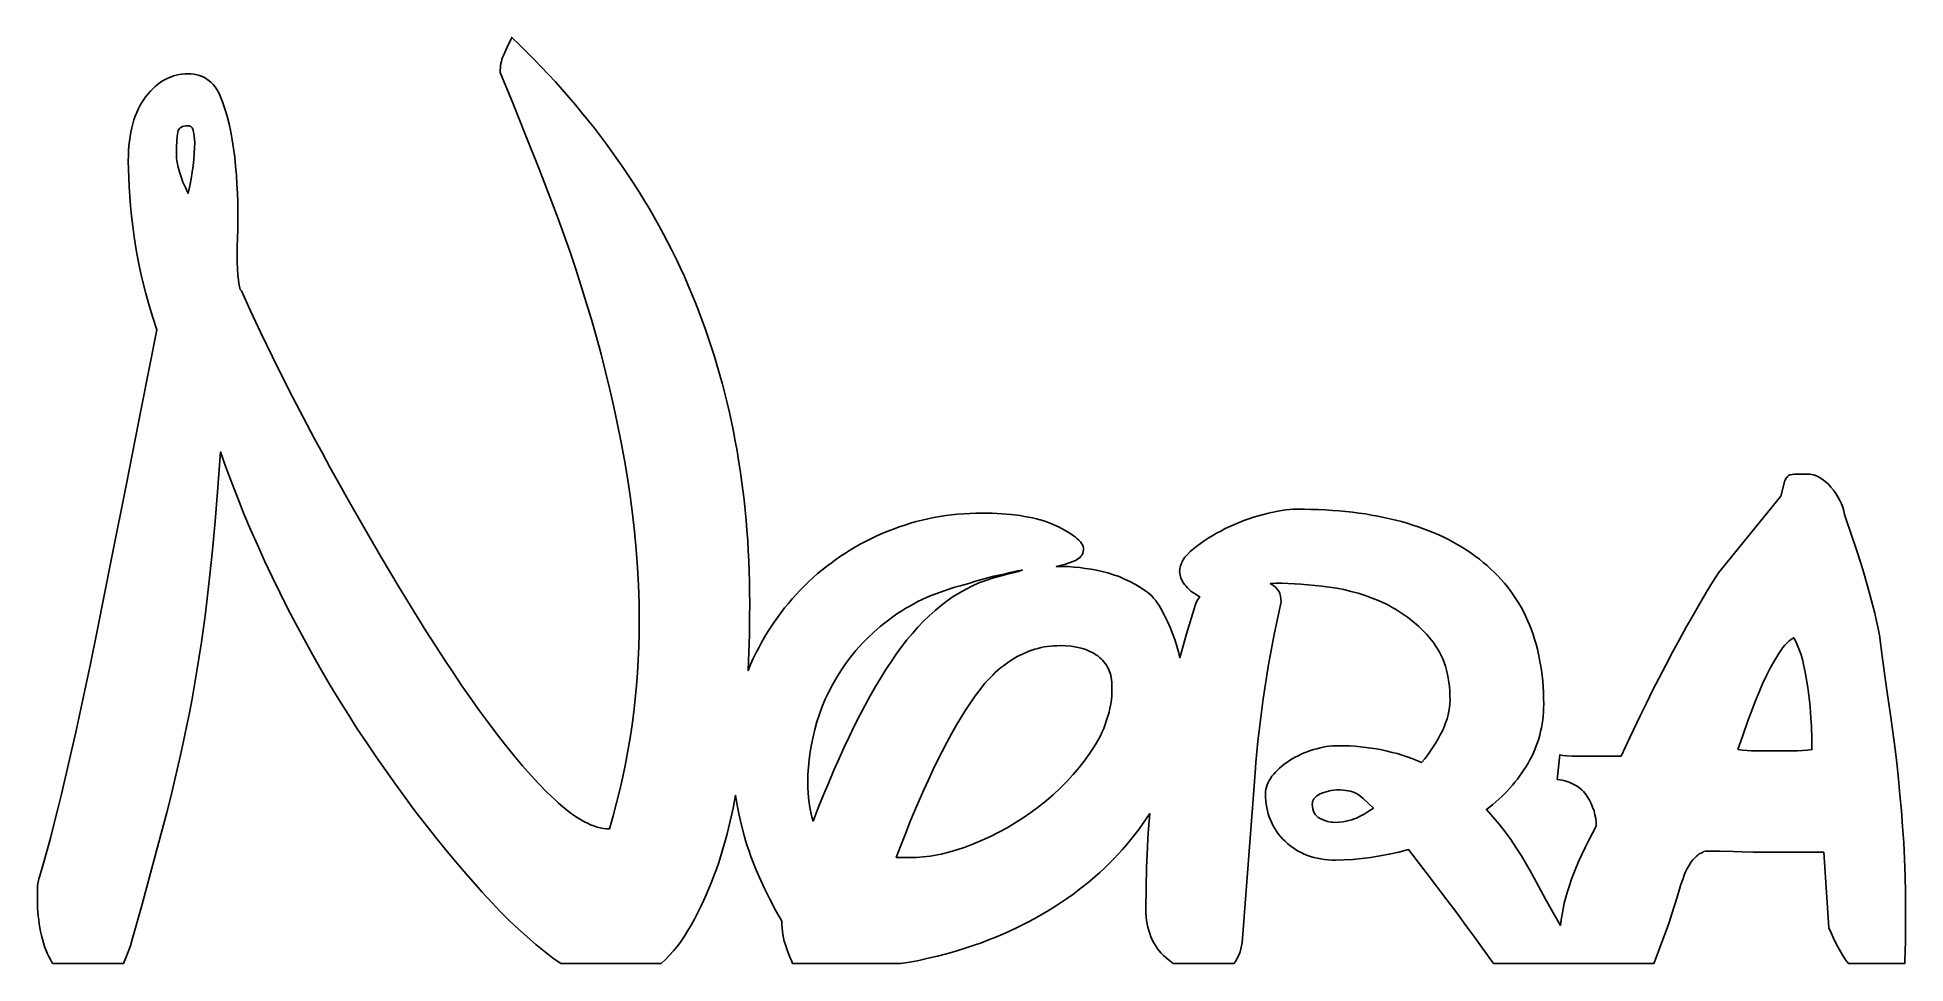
# Model space of a CAD drawing. Extents: x 45 to 192, y 22 to 95.
import ezdxf

# ---------------------------------------------------------------- set-up
doc = ezdxf.new("R2010")
doc.units = 0
doc.layers.add('CAMADA_1', color=18, linetype='CONTINUOUS')

msp = doc.modelspace()

# ---------------------------------------------------------------- linework, layer by layer
at = {"layer": 'CAMADA_1'}
for points in [[(46.31, 21.98), (51.87, 21.98), (52.07, 22.44), (52.25, 22.91), (52.42, 23.39), (52.57, 23.89), (53.31, 26.55), (54.01, 29.09), (54.67, 31.53), (55.28, 33.86), (55.57, 34.99), (55.84, 36.12), (56.11, 37.25), (56.37, 38.37), (56.61, 39.49), (56.84, 40.6), (57.06, 41.7), (57.27, 42.8), (57.47, 43.91), (57.66, 45.02), (57.84, 46.14), (58.01, 47.26), (58.18, 48.4), (58.33, 49.54), (58.47, 50.69), (58.6, 51.85), (58.85, 54.24), (59.09, 56.77), (59.31, 59.43), (59.52, 62.23), (59.94, 61.02), (60.39, 59.81), (60.86, 58.6), (61.35, 57.37), (61.87, 56.14), (62.41, 54.91), (62.97, 53.66), (63.56, 52.41), (64.17, 51.17), (64.79, 49.93), (65.43, 48.71), (66.08, 47.49), (66.74, 46.29), (67.42, 45.1), (68.12, 43.92), (68.82, 42.75), (69.54, 41.6), (70.27, 40.46), (71.01, 39.34), (71.75, 38.24), (72.5, 37.16), (73.26, 36.09), (74.03, 35.04), (74.8, 34.01), (75.58, 33), (76.35, 32.03), (77.11, 31.08), (77.87, 30.17), (78.62, 29.28), (79.37, 28.42), (80.1, 27.6), (80.84, 26.8), (81.54, 26.06), (82.24, 25.36), (82.94, 24.7), (83.62, 24.08), (84.3, 23.49), (84.97, 22.95), (85.63, 22.45), (86.28, 21.98), (94.16, 21.98), (94.5, 22.3), (94.82, 22.64), (95.14, 22.99), (95.44, 23.36), (95.73, 23.75), (96.01, 24.15), (96.27, 24.58), (96.53, 25.02), (96.78, 25.48), (97.02, 25.95), (97.26, 26.42), (97.49, 26.91), (97.71, 27.4), (97.92, 27.89), (98.12, 28.39), (98.32, 28.9), (98.51, 29.41), (98.69, 29.94), (98.86, 30.46), (99.02, 31), (99.18, 31.54), (99.32, 32.08), (99.46, 32.64), (99.6, 33.19), (99.82, 34.21), (100.02, 35.23), (100.14, 34.45), (100.3, 33.66), (100.48, 32.87), (100.69, 32.07), (100.81, 31.66), (100.94, 31.25), (101.08, 30.84), (101.22, 30.42), (101.38, 30.01), (101.54, 29.59), (101.9, 28.75), (102.28, 27.9), (102.71, 27.05), (103.16, 26.19), (103.66, 25.32), (103.66, 25.12), (103.67, 24.8), (103.71, 24.47), (103.77, 24.13), (103.85, 23.76), (103.96, 23.38), (104.09, 22.99), (104.25, 22.58), (104.43, 22.15), (104.5, 21.98), (112.99, 21.98), (113.71, 22.1), (114.44, 22.24), (115.16, 22.4), (115.89, 22.57), (116.61, 22.76), (117.34, 22.97), (118.06, 23.19), (118.79, 23.43), (119.36, 23.63), (119.92, 23.85), (120.48, 24.07), (121.03, 24.3), (121.57, 24.54), (122.11, 24.79), (122.64, 25.05), (123.16, 25.32), (123.67, 25.6), (124.18, 25.89), (124.68, 26.19), (125.17, 26.5), (125.66, 26.82), (126.13, 27.14), (126.61, 27.48), (127.07, 27.83), (127.48, 28.15), (127.88, 28.48), (128.28, 28.81), (128.66, 29.15), (129.04, 29.5), (129.41, 29.86), (129.76, 30.22), (130.11, 30.59), (130.45, 30.96), (130.79, 31.35), (131.11, 31.74), (131.42, 32.13), (131.73, 32.54), (132.03, 32.95), (132.31, 33.36), (132.59, 33.79), (132.49, 32.58), (132.44, 31.86), (132.4, 31.11), (132.34, 29.56), (132.3, 27.94), (132.29, 26.24), (132.29, 25.94), (132.31, 25.66), (132.34, 25.38), (132.39, 25.1), (132.44, 24.84), (132.51, 24.58), (132.59, 24.34), (132.68, 24.09), (132.79, 23.86), (132.91, 23.63), (133.04, 23.42), (133.18, 23.21), (133.33, 23), (133.5, 22.81), (133.68, 22.62), (133.87, 22.44), (134.16, 22.2), (134.44, 21.98), (139.21, 21.98), (139.32, 22.14), (139.43, 22.32), (139.52, 22.51), (139.61, 22.71), (139.69, 22.92), (139.75, 23.14), (139.81, 23.38), (139.85, 23.63), (140.87, 36.98), (140.94, 37.81), (141.02, 38.64), (141.1, 39.47), (141.19, 40.3), (141.29, 41.14), (141.4, 41.97), (141.52, 42.81), (141.64, 43.65), (141.77, 44.49), (141.91, 45.34), (142.06, 46.18), (142.22, 47.03), (142.38, 47.88), (142.55, 48.73), (142.92, 50.43), (142.91, 50.67), (142.87, 50.89), (142.81, 51.09), (142.73, 51.27), (142.62, 51.44), (142.49, 51.59), (142.33, 51.73), (142.15, 51.84), (142.07, 51.89), (142.51, 51.9), (142.98, 51.9), (143.46, 51.88), (143.96, 51.86), (144.48, 51.83), (145.01, 51.78), (145.56, 51.73), (146.12, 51.67), (146.7, 51.6), (147.29, 51.51), (147.86, 51.4), (148.43, 51.26), (148.99, 51.11), (149.54, 50.93), (150.08, 50.73), (150.62, 50.51), (151.15, 50.27), (151.41, 50.14), (151.66, 50), (151.91, 49.86), (152.16, 49.71), (152.4, 49.55), (152.63, 49.39), (152.86, 49.23), (153.09, 49.05), (153.31, 48.87), (153.53, 48.69), (153.74, 48.5), (153.95, 48.3), (154.15, 48.1), (154.35, 47.89), (154.54, 47.68), (154.73, 47.46), (154.91, 47.23), (155.07, 46.99), (155.23, 46.74), (155.37, 46.49), (155.51, 46.22), (155.63, 45.95), (155.74, 45.66), (155.84, 45.37), (155.92, 45.07), (156, 44.76), (156.06, 44.44), (156.12, 44.11), (156.16, 43.77), (156.19, 43.42), (156.2, 43.07), (156.21, 42.7), (156.2, 42.42), (156.17, 42.13), (156.12, 41.84), (156.06, 41.54), (155.97, 41.24), (155.86, 40.93), (155.74, 40.62), (155.6, 40.3), (155.44, 39.98), (155.26, 39.66), (155.08, 39.35), (154.88, 39.03), (154.67, 38.72), (154.45, 38.41), (154.21, 38.1), (153.96, 37.79), (153.59, 37.96), (153.21, 38.11), (152.83, 38.25), (152.44, 38.38), (152.05, 38.5), (151.65, 38.6), (151.25, 38.7), (150.84, 38.79), (150.43, 38.87), (150.01, 38.94), (149.59, 38.99), (149.17, 39.04), (148.74, 39.08), (148.3, 39.1), (147.86, 39.12), (147.42, 39.12), (147.19, 39.12), (146.95, 39.1), (146.71, 39.08), (146.47, 39.05), (146.23, 39), (145.98, 38.95), (145.73, 38.89), (145.47, 38.82), (145.22, 38.74), (144.97, 38.65), (144.73, 38.55), (144.49, 38.45), (144.26, 38.33), (144.03, 38.21), (143.8, 38.08), (143.58, 37.95), (143.37, 37.81), (143.17, 37.66), (142.98, 37.51), (142.8, 37.36), (142.64, 37.21), (142.48, 37.05), (142.34, 36.89), (142.2, 36.72), (142.08, 36.55), (141.98, 36.39), (141.89, 36.22), (141.82, 36.04), (141.76, 35.87), (141.72, 35.7), (141.7, 35.52), (141.69, 35.34), (141.7, 35.06), (141.72, 34.79), (141.75, 34.52), (141.79, 34.26), (141.84, 34.01), (141.91, 33.76), (141.99, 33.52), (142.08, 33.28), (142.18, 33.05), (142.29, 32.83), (142.42, 32.61), (142.55, 32.4), (142.7, 32.19), (142.87, 31.99), (143.04, 31.8), (143.23, 31.61), (143.42, 31.43), (143.62, 31.26), (143.83, 31.11), (144.05, 30.96), (144.27, 30.83), (144.5, 30.71), (144.74, 30.6), (144.99, 30.5), (145.24, 30.41), (145.5, 30.34), (145.77, 30.27), (146.04, 30.22), (146.32, 30.18), (146.61, 30.15), (146.91, 30.13), (147.21, 30.13), (147.88, 30.14), (148.57, 30.18), (149.26, 30.24), (149.97, 30.33), (150.69, 30.45), (151.43, 30.59), (152.18, 30.75), (152.94, 30.95), (154.41, 29.04), (155.95, 27.01), (156.73, 25.98), (157.46, 24.99), (158.16, 24.04), (158.82, 23.12), (159.63, 21.98), (172.23, 21.98), (172.41, 22.46), (172.68, 23.17), (172.94, 23.87), (173.19, 24.56), (173.43, 25.23), (173.65, 25.9), (173.86, 26.55), (174.06, 27.2), (174.25, 27.83), (174.34, 28.13), (174.43, 28.42), (174.53, 28.69), (174.63, 28.95), (174.73, 29.19), (174.84, 29.41), (174.95, 29.62), (175.06, 29.81), (175.18, 29.98), (175.3, 30.14), (175.42, 30.28), (175.55, 30.41), (175.68, 30.51), (175.81, 30.61), (175.95, 30.68), (176.09, 30.74), (176.12, 30.76), (176.16, 30.79), (176.29, 30.82), (176.47, 30.84), (176.7, 30.84), (177.45, 30.83), (178.49, 30.79), (179.17, 30.77), (180.04, 30.75), (182.32, 30.74), (185.59, 30.74), (186, 24.81), (186.17, 24.41), (186.34, 24.03), (186.52, 23.65), (186.71, 23.29), (186.9, 22.94), (187.1, 22.61), (187.31, 22.29), (187.53, 21.98), (191.96, 21.98), (191.98, 22.31), (192.01, 22.94), (192.02, 23.78), (192.03, 24.81), (192.03, 26.04), (192.03, 27.49), (192, 28.89), (191.95, 30.23), (191.88, 31.51), (191.8, 32.76), (191.7, 34.01), (191.59, 35.26), (191.47, 36.52), (191.33, 37.78), (191.18, 39.07), (191, 40.39), (190.81, 41.73), (190.6, 43.13), (190.4, 44.61), (190.19, 46.17), (189.99, 47.81), (189.88, 48.35), (189.75, 48.92), (189.6, 49.55), (189.43, 50.22), (189.06, 51.6), (188.66, 52.98), (188.46, 53.65), (188.25, 54.3), (188.05, 54.93), (187.84, 55.53), (187.23, 57.32), (187.17, 57.6), (187.09, 57.88), (186.98, 58.15), (186.86, 58.42), (186.71, 58.69), (186.55, 58.95), (186.36, 59.21), (186.16, 59.47), (185.94, 59.71), (185.71, 59.91), (185.48, 60.09), (185.25, 60.23), (185.13, 60.29), (185.01, 60.35), (184.89, 60.39), (184.77, 60.43), (184.64, 60.45), (184.52, 60.47), (184.39, 60.49), (184.27, 60.49), (183.65, 60.49), (183.28, 60.48), (183.12, 60.46), (182.99, 60.44), (182.92, 60.42), (182.86, 60.39), (182.8, 60.35), (182.74, 60.3), (182.69, 60.23), (182.63, 60.16), (182.53, 59.98), (182.22, 58.75), (177.31, 52.72), (176.84, 51.98), (176.36, 51.17), (175.85, 50.31), (175.32, 49.4), (174.78, 48.44), (174.25, 47.47), (173.71, 46.47), (173.17, 45.46), (172.65, 44.45), (172.14, 43.46), (171.65, 42.48), (171.18, 41.53), (170.34, 39.78), (169.65, 38.31), (166.27, 38.31), (165.8, 38.31), (165.4, 38.33), (165.08, 38.36), (164.84, 38.41), (164.64, 36.47), (164.84, 36.44), (165.03, 36.4), (165.22, 36.36), (165.4, 36.31), (165.57, 36.25), (165.73, 36.18), (165.89, 36.11), (166.04, 36.03), (166.19, 35.94), (166.32, 35.85), (166.45, 35.75), (166.57, 35.64), (166.69, 35.53), (166.8, 35.4), (166.9, 35.27), (166.99, 35.14), (167.16, 34.85), (167.3, 34.57), (167.42, 34.28), (167.53, 33.99), (167.6, 33.69), (167.66, 33.39), (167.69, 33.09), (167.7, 32.79), (167.4, 32.24), (167.12, 31.69), (166.85, 31.16), (166.6, 30.63), (166.36, 30.12), (166.14, 29.61), (165.94, 29.11), (165.76, 28.62), (165.59, 28.14), (165.44, 27.66), (165.31, 27.2), (165.19, 26.74), (165.09, 26.29), (165.01, 25.85), (164.94, 25.42), (164.89, 24.99), (164.3, 26.02), (163.72, 27.05), (163.16, 28.08), (162.6, 29.11), (162.22, 29.79), (161.82, 30.45), (161.41, 31.1), (160.98, 31.74), (160.53, 32.36), (160.06, 32.96), (159.57, 33.54), (159.07, 34.11), (159.57, 34.51), (159.81, 34.71), (160.04, 34.92), (160.27, 35.13), (160.49, 35.34), (160.7, 35.56), (160.91, 35.79), (161.11, 36.02), (161.31, 36.25), (161.5, 36.49), (161.68, 36.73), (161.85, 36.98), (162.02, 37.23), (162.19, 37.48), (162.34, 37.74), (162.49, 38.01), (162.63, 38.27), (162.76, 38.55), (162.88, 38.82), (162.99, 39.1), (163.09, 39.38), (163.18, 39.67), (163.26, 39.95), (163.33, 40.25), (163.4, 40.54), (163.45, 40.84), (163.49, 41.15), (163.53, 41.45), (163.55, 41.76), (163.56, 42.08), (163.57, 42.39), (163.56, 42.86), (163.55, 43.31), (163.52, 43.76), (163.49, 44.21), (163.45, 44.64), (163.39, 45.07), (163.33, 45.49), (163.25, 45.91), (163.17, 46.31), (163.08, 46.71), (162.97, 47.11), (162.86, 47.5), (162.73, 47.88), (162.6, 48.25), (162.46, 48.62), (162.3, 48.98), (162.14, 49.33), (161.97, 49.67), (161.79, 50.01), (161.59, 50.35), (161.39, 50.67), (161.18, 50.99), (160.96, 51.3), (160.72, 51.61), (160.48, 51.9), (160.23, 52.19), (159.97, 52.48), (159.69, 52.75), (159.41, 53.02), (159.12, 53.29), (158.82, 53.54), (158.51, 53.79), (158.19, 54.04), (157.86, 54.27), (157.52, 54.5), (157.18, 54.72), (156.82, 54.93), (156.46, 55.13), (156.09, 55.33), (155.71, 55.52), (155.33, 55.7), (154.93, 55.87), (154.53, 56.03), (154.12, 56.19), (153.7, 56.34), (153.27, 56.48), (152.83, 56.62), (152.39, 56.75), (151.93, 56.86), (151.47, 56.98), (151, 57.08), (150.53, 57.18), (150.04, 57.26), (149.55, 57.35), (149.04, 57.42), (148.53, 57.48), (148.01, 57.54), (147.48, 57.59), (146.95, 57.63), (146.4, 57.67), (145.85, 57.69), (145.29, 57.71), (144.72, 57.73), (144.15, 57.73), (143.88, 57.72), (143.6, 57.7), (143.3, 57.67), (142.98, 57.63), (142.65, 57.57), (142.3, 57.5), (141.93, 57.42), (141.54, 57.32), (141.14, 57.21), (140.76, 57.1), (140.37, 56.97), (139.99, 56.83), (139.62, 56.69), (139.25, 56.53), (138.88, 56.37), (138.52, 56.2), (138.17, 56.01), (137.83, 55.83), (137.5, 55.64), (137.18, 55.44), (136.87, 55.24), (136.58, 55.04), (136.29, 54.83), (136.02, 54.61), (135.77, 54.39), (135.55, 54.17), (135.36, 53.95), (135.21, 53.73), (135.15, 53.62), (135.1, 53.51), (135.05, 53.39), (135.01, 53.28), (134.98, 53.17), (134.96, 53.05), (134.95, 52.94), (134.94, 52.82), (134.95, 52.69), (134.97, 52.56), (135, 52.42), (135.04, 52.29), (135.1, 52.16), (135.17, 52.04), (135.25, 51.91), (135.34, 51.78), (135.45, 51.66), (135.56, 51.54), (135.69, 51.41), (135.83, 51.29), (135.99, 51.17), (136.16, 51.06), (136.34, 50.94), (136.53, 50.82), (136.38, 50.61), (136.25, 50.39), (136.15, 50.14), (136.07, 49.89), (135.48, 47.92), (135.21, 46.97), (134.95, 46.04), (134.84, 46.5), (134.71, 46.95), (134.58, 47.39), (134.43, 47.81), (134.22, 48.37), (133.98, 48.9), (133.73, 49.41), (133.46, 49.91), (133.32, 50.14), (133.17, 50.36), (133.03, 50.56), (132.88, 50.74), (132.74, 50.9), (132.59, 51.05), (132.44, 51.18), (132.28, 51.29), (131.87, 51.56), (131.46, 51.81), (131.03, 52.03), (130.61, 52.23), (130.18, 52.42), (129.74, 52.57), (129.3, 52.71), (128.86, 52.82), (128.41, 52.92), (127.97, 53), (127.52, 53.07), (127.08, 53.13), (126.64, 53.17), (126.2, 53.21), (125.77, 53.22), (125.33, 53.23), (125.23, 53.23), (125.55, 53.3), (125.88, 53.38), (126.24, 53.5), (126.61, 53.64), (126.79, 53.72), (126.94, 53.81), (127.08, 53.91), (127.18, 54.02), (127.27, 54.14), (127.33, 54.27), (127.36, 54.41), (127.38, 54.56), (127.37, 54.68), (127.34, 54.79), (127.29, 54.91), (127.22, 55.03), (127.13, 55.16), (127.02, 55.28), (126.89, 55.4), (126.74, 55.53), (126.57, 55.66), (126.38, 55.79), (126.17, 55.92), (125.94, 56.06), (125.69, 56.19), (125.42, 56.33), (124.82, 56.6), (124.55, 56.7), (124.27, 56.8), (123.98, 56.88), (123.68, 56.96), (123.37, 57.04), (123.05, 57.1), (122.73, 57.16), (122.39, 57.22), (121.7, 57.31), (120.97, 57.37), (120.2, 57.41), (119.4, 57.42), (118.92, 57.42), (118.44, 57.4), (117.96, 57.37), (117.48, 57.33), (117.01, 57.28), (116.54, 57.22), (116.07, 57.15), (115.61, 57.06), (115.14, 56.97), (114.69, 56.86), (114.23, 56.75), (113.78, 56.62), (113.33, 56.48), (112.88, 56.33), (112.43, 56.16), (111.99, 55.99), (111.55, 55.81), (111.12, 55.62), (110.7, 55.42), (110.28, 55.21), (109.87, 54.99), (109.46, 54.76), (109.06, 54.52), (108.67, 54.28), (108.28, 54.03), (107.9, 53.76), (107.53, 53.49), (107.16, 53.21), (106.8, 52.92), (106.44, 52.63), (106.1, 52.32), (105.75, 52), (105.42, 51.68), (105.09, 51.35), (104.78, 51.01), (104.47, 50.67), (104.17, 50.32), (103.87, 49.96), (103.59, 49.59), (103.31, 49.22), (103.05, 48.84), (102.79, 48.45), (102.54, 48.06), (102.29, 47.65), (102.06, 47.24), (101.84, 46.83), (101.62, 46.4), (101.41, 45.97), (101.2, 45.5), (101, 45.03), (101.06, 46.48), (101.1, 47.86), (101.12, 49.15), (101.13, 50.37), (101.12, 51.2), (101.11, 52.02), (101.09, 52.84), (101.06, 53.66), (101.02, 54.47), (100.97, 55.27), (100.91, 56.07), (100.84, 56.87), (100.77, 57.66), (100.68, 58.45), (100.59, 59.23), (100.49, 60.01), (100.38, 60.79), (100.26, 61.56), (100.13, 62.32), (99.99, 63.08), (99.85, 63.84), (99.69, 64.59), (99.53, 65.34), (99.35, 66.08), (99.17, 66.82), (98.98, 67.56), (98.78, 68.28), (98.57, 69.01), (98.35, 69.73), (98.13, 70.45), (97.89, 71.16), (97.65, 71.87), (97.39, 72.57), (97.13, 73.27), (96.86, 73.96), (96.58, 74.65), (96.29, 75.33), (95.99, 76.02), (95.68, 76.69), (95.36, 77.37), (95.03, 78.04), (94.7, 78.71), (94.35, 79.37), (93.99, 80.03), (93.62, 80.69), (93.24, 81.34), (92.85, 81.99), (92.46, 82.64), (92.05, 83.28), (91.63, 83.92), (91.2, 84.56), (90.77, 85.19), (90.32, 85.82), (89.86, 86.45), (89.39, 87.07), (88.92, 87.69), (88.43, 88.3), (87.93, 88.91), (87.43, 89.52), (86.91, 90.13), (86.38, 90.73), (85.85, 91.33), (85.3, 91.92), (84.74, 92.51), (84.18, 93.1), (83.6, 93.68), (83.02, 94.26), (82.42, 94.84), (82.05, 94.07), (81.76, 93.41), (81.7, 93.25), (81.64, 93.09), (81.6, 92.93), (81.56, 92.77), (81.54, 92.6), (81.52, 92.43), (81.5, 92.26), (81.5, 92.08), (82.52, 89.61), (83.53, 87.09), (84.54, 84.55), (85.54, 81.96), (86.03, 80.65), (86.51, 79.34), (86.97, 78.01), (87.42, 76.68), (87.85, 75.34), (88.27, 73.99), (88.68, 72.64), (89.07, 71.27), (89.44, 69.91), (89.79, 68.53), (90.13, 67.15), (90.45, 65.77), (90.74, 64.38), (91.02, 62.98), (91.28, 61.59), (91.52, 60.18), (91.74, 58.78), (91.92, 57.37), (92.08, 55.97), (92.21, 54.56), (92.31, 53.15), (92.38, 51.75), (92.43, 50.34), (92.44, 48.94), (92.43, 47.92), (92.4, 46.89), (92.36, 45.87), (92.3, 44.85), (92.22, 43.83), (92.12, 42.8), (92.01, 41.78), (91.88, 40.76), (91.73, 39.74), (91.55, 38.71), (91.36, 37.69), (91.15, 36.67), (90.91, 35.65), (90.66, 34.63), (90.38, 33.6), (90.09, 32.58), (89.86, 32.59), (89.62, 32.62), (89.38, 32.66), (89.13, 32.72), (88.88, 32.81), (88.62, 32.9), (88.36, 33.02), (88.09, 33.16), (87.82, 33.31), (87.55, 33.48), (87.27, 33.67), (86.98, 33.87), (86.69, 34.1), (86.4, 34.34), (86.1, 34.6), (85.79, 34.88), (85.18, 35.48), (84.55, 36.12), (83.91, 36.81), (83.26, 37.54), (82.61, 38.32), (81.94, 39.14), (81.27, 40), (80.58, 40.91), (79.89, 41.86), (79.19, 42.84), (78.5, 43.84), (77.8, 44.87), (77.09, 45.94), (76.38, 47.03), (75.67, 48.15), (74.96, 49.3), (73.54, 51.62), (72.15, 53.96), (70.78, 56.3), (69.44, 58.65), (68.78, 59.82), (68.14, 60.98), (67.52, 62.12), (66.91, 63.25), (66.32, 64.37), (65.74, 65.47), (65.18, 66.57), (64.63, 67.65), (63.61, 69.71), (62.69, 71.61), (61.87, 73.34), (61.16, 74.9), (61.06, 75.01), (60.98, 75.34), (60.93, 75.72), (60.88, 76.15), (60.85, 76.63), (60.83, 77.16), (60.83, 77.74), (60.83, 78.37), (60.85, 79.04), (60.87, 79.75), (60.88, 80.45), (60.88, 81.16), (60.86, 81.87), (60.84, 82.58), (60.8, 83.29), (60.76, 84), (60.7, 84.72), (60.63, 85.42), (60.54, 86.11), (60.43, 86.77), (60.31, 87.41), (60.18, 88.04), (60.03, 88.64), (59.86, 89.22), (59.67, 89.78), (59.57, 90.04), (59.46, 90.29), (59.35, 90.53), (59.22, 90.74), (59.08, 90.94), (58.93, 91.12), (58.78, 91.28), (58.61, 91.43), (58.44, 91.56), (58.26, 91.67), (58.07, 91.76), (57.86, 91.84), (57.65, 91.9), (57.43, 91.94), (57.2, 91.97), (56.97, 91.98), (56.73, 91.97), (56.49, 91.95), (56.26, 91.91), (56.03, 91.86), (55.81, 91.8), (55.59, 91.72), (55.37, 91.63), (55.16, 91.53), (54.96, 91.41), (54.76, 91.28), (54.56, 91.13), (54.37, 90.97), (54.18, 90.8), (54, 90.61), (53.82, 90.4), (53.64, 90.19), (53.48, 89.96), (53.32, 89.72), (53.17, 89.46), (53.04, 89.2), (52.92, 88.92), (52.8, 88.64), (52.7, 88.34), (52.61, 88.03), (52.53, 87.71), (52.46, 87.37), (52.4, 87.03), (52.35, 86.67), (52.31, 86.3), (52.28, 85.92), (52.27, 85.53), (52.26, 85.13), (52.27, 84.47), (52.29, 83.79), (52.33, 83.09), (52.38, 82.35), (52.44, 81.59), (52.52, 80.8), (52.62, 79.99), (52.72, 79.15), (52.85, 78.28), (53.01, 77.41), (53.19, 76.51), (53.4, 75.61), (53.64, 74.69), (53.9, 73.75), (54.19, 72.8), (54.51, 71.84), (53.3, 65.74), (52.11, 59.72), (50.95, 53.84), (49.81, 48.17), (49.25, 45.43), (48.69, 42.77), (48.12, 40.19), (47.56, 37.69), (47, 35.3), (46.72, 34.16), (46.44, 33.04), (46.16, 31.96), (45.87, 30.91), (45.59, 29.89), (45.31, 28.9), (45.22, 28.64), (45.16, 28.39), (45.12, 28.13), (45.11, 27.88), (45.11, 26.96), (45.11, 26.65), (45.12, 26.34), (45.14, 26.04), (45.17, 25.73), (45.21, 25.42), (45.25, 25.12), (45.3, 24.81), (45.36, 24.5), (45.43, 24.2), (45.51, 23.91), (45.59, 23.62), (45.68, 23.34), (45.78, 23.07), (45.89, 22.81), (46.01, 22.55), (46.13, 22.31)], [(56.05, 85.64), (56.06, 85.32), (56.1, 84.99), (56.18, 84.63), (56.28, 84.26), (56.41, 83.87), (56.56, 83.45), (56.75, 83.02), (56.97, 82.57), (57.09, 83.15), (57.19, 83.7), (57.28, 84.23), (57.35, 84.74), (57.41, 85.23), (57.45, 85.7), (57.47, 86.14), (57.48, 86.56), (57.47, 86.81), (57.45, 87.04), (57.42, 87.27), (57.37, 87.48), (57.35, 87.57), (57.31, 87.66), (57.27, 87.73), (57.22, 87.78), (57.17, 87.83), (57.11, 87.86), (57.04, 87.88), (56.97, 87.89), (56.8, 87.88), (56.65, 87.86), (56.52, 87.82), (56.4, 87.76), (56.31, 87.69), (56.24, 87.6), (56.18, 87.5), (56.15, 87.38), (56.1, 87.08), (56.07, 86.69), (56.05, 86.21)], [(120.22, 52.31), (121.29, 52.59), (122.26, 52.82), (122.44, 52.9), (122.51, 52.92), (122.57, 52.92), (122.21, 52.87), (121.86, 52.8), (121.5, 52.71), (121.14, 52.62), (120.73, 52.54), (120.33, 52.45), (119.94, 52.36), (119.56, 52.26), (119.18, 52.15), (118.8, 52.04), (118.43, 51.92), (118.07, 51.8), (117.67, 51.69), (117.27, 51.58), (116.88, 51.46), (116.5, 51.34), (116.12, 51.21), (115.76, 51.07), (115.4, 50.93), (115.04, 50.78), (114.7, 50.62), (114.36, 50.46), (114.03, 50.29), (113.71, 50.11), (113.4, 49.93), (113.09, 49.74), (112.79, 49.55), (112.5, 49.35), (111.94, 48.93), (111.4, 48.5), (110.88, 48.05), (110.39, 47.58), (109.93, 47.1), (109.48, 46.61), (109.06, 46.09), (108.67, 45.56), (108.3, 45.02), (107.95, 44.47), (107.63, 43.92), (107.34, 43.35), (107.07, 42.78), (106.83, 42.2), (106.61, 41.61), (106.42, 41.01), (106.25, 40.41), (106.11, 39.82), (105.98, 39.22), (105.88, 38.63), (105.8, 38.03), (105.75, 37.44), (105.71, 36.85), (105.7, 36.26), (105.71, 35.83), (105.73, 35.42), (105.76, 35.02), (105.81, 34.63), (105.86, 34.25), (105.93, 33.88), (106.02, 33.53), (106.11, 33.19), (106.52, 34.24), (106.93, 35.26), (107.34, 36.24), (107.75, 37.2), (108.16, 38.12), (108.57, 39.02), (108.97, 39.88), (109.38, 40.72), (109.79, 41.53), (110.2, 42.3), (110.61, 43.05), (111.02, 43.77), (111.43, 44.45), (111.84, 45.11), (112.25, 45.73), (112.65, 46.33), (113.07, 46.9), (113.49, 47.44), (113.92, 47.96), (114.35, 48.45), (114.8, 48.91), (115.25, 49.35), (115.71, 49.76), (116.18, 50.15), (116.66, 50.51), (117.14, 50.85), (117.64, 51.16), (118.14, 51.44), (118.65, 51.7), (119.16, 51.93), (119.69, 52.13)], [(178.85, 38.82), (179.2, 38.77), (179.56, 38.74), (179.92, 38.72), (180.28, 38.71), (183.14, 38.71), (183.54, 38.72), (183.93, 38.74), (184.31, 38.77), (184.67, 38.82), (184.66, 39.63), (184.62, 40.66), (184.59, 41.23), (184.55, 41.82), (184.49, 42.43), (184.42, 43.06), (184.34, 43.69), (184.24, 44.31), (184.13, 44.92), (184.01, 45.51), (183.94, 45.8), (183.87, 46.08), (183.78, 46.36), (183.69, 46.62), (183.59, 46.88), (183.48, 47.13), (183.37, 47.37), (183.24, 47.61), (183.11, 47.54), (182.98, 47.46), (182.84, 47.34), (182.69, 47.2), (182.54, 47.03), (182.39, 46.84), (182.23, 46.62), (182.07, 46.38), (181.74, 45.85), (181.42, 45.27), (181.1, 44.65), (180.79, 43.98), (180.49, 43.29), (180.2, 42.59), (179.93, 41.88), (179.66, 41.17), (179.2, 39.86)], [(125.54, 47), (125.28, 46.99), (125.03, 46.98), (124.78, 46.96), (124.53, 46.92), (124.29, 46.89), (124.04, 46.84), (123.8, 46.78), (123.56, 46.71), (123.32, 46.64), (123.09, 46.56), (122.86, 46.46), (122.63, 46.36), (122.4, 46.25), (122.17, 46.13), (121.95, 46.01), (121.73, 45.87), (121.51, 45.73), (121.29, 45.57), (121.08, 45.41), (120.86, 45.24), (120.65, 45.06), (120.44, 44.87), (120.24, 44.67), (120.03, 44.47), (119.83, 44.25), (119.63, 44.03), (119.24, 43.55), (118.86, 43.04), (118.48, 42.5), (118.11, 41.92), (117.74, 41.32), (117.37, 40.7), (117.01, 40.05), (116.64, 39.38), (116.27, 38.68), (115.91, 37.95), (115.54, 37.21), (115.18, 36.43), (114.82, 35.64), (114.45, 34.81), (114.09, 33.97), (113.73, 33.1), (113.37, 32.2), (113.01, 31.28), (112.65, 30.33), (113.98, 30.33), (114.24, 30.34), (114.51, 30.35), (114.77, 30.37), (115.05, 30.4), (115.33, 30.44), (115.61, 30.48), (116.19, 30.6), (116.8, 30.75), (117.42, 30.94), (118.07, 31.15), (118.74, 31.41), (119.41, 31.69), (120.07, 31.99), (120.73, 32.32), (121.37, 32.67), (122, 33.05), (122.63, 33.45), (123.24, 33.87), (123.85, 34.32), (124.44, 34.79), (125.01, 35.28), (125.55, 35.79), (126.07, 36.31), (126.57, 36.86), (127.05, 37.42), (127.51, 38.01), (127.94, 38.61), (128.14, 38.92), (128.33, 39.23), (128.51, 39.54), (128.68, 39.85), (128.83, 40.17), (128.97, 40.48), (129.09, 40.8), (129.2, 41.12), (129.3, 41.44), (129.39, 41.76), (129.46, 42.08), (129.52, 42.41), (129.57, 42.73), (129.6, 43.06), (129.62, 43.39), (129.62, 43.72), (129.62, 43.93), (129.61, 44.12), (129.59, 44.31), (129.55, 44.49), (129.52, 44.67), (129.47, 44.84), (129.41, 45), (129.34, 45.16), (129.27, 45.31), (129.19, 45.45), (129.09, 45.59), (128.99, 45.72), (128.88, 45.84), (128.76, 45.96), (128.64, 46.07), (128.5, 46.18), (128.36, 46.28), (128.21, 46.37), (128.05, 46.46), (127.89, 46.54), (127.73, 46.61), (127.56, 46.68), (127.38, 46.74), (127.2, 46.79), (126.82, 46.88), (126.41, 46.94), (125.98, 46.98)], [(147.11, 33.09), (147.46, 33.1), (147.81, 33.14), (148.15, 33.21), (148.49, 33.3), (148.66, 33.36), (148.84, 33.43), (149.04, 33.52), (149.24, 33.63), (149.46, 33.75), (149.69, 33.89), (150.18, 34.22), (149.75, 34.64), (149.37, 34.97), (149.06, 35.22), (148.92, 35.32), (148.8, 35.39), (148.67, 35.45), (148.53, 35.5), (148.37, 35.55), (148.2, 35.58), (148, 35.61), (147.79, 35.63), (147.56, 35.64), (147.31, 35.65), (147.08, 35.62), (146.86, 35.59), (146.65, 35.55), (146.46, 35.5), (146.29, 35.45), (146.13, 35.39), (145.99, 35.33), (145.86, 35.26), (145.74, 35.19), (145.65, 35.11), (145.56, 35.03), (145.49, 34.94), (145.44, 34.84), (145.4, 34.74), (145.38, 34.64), (145.37, 34.52), (145.38, 34.33), (145.41, 34.15), (145.46, 33.98), (145.53, 33.83), (145.61, 33.7), (145.72, 33.58), (145.84, 33.48), (145.99, 33.4), (146.29, 33.26), (146.43, 33.21), (146.57, 33.17), (146.71, 33.14), (146.85, 33.11), (146.98, 33.1)]]:
    msp.add_lwpolyline(points, close=True, dxfattribs=at)

doc.saveas('drawing.dxf')
